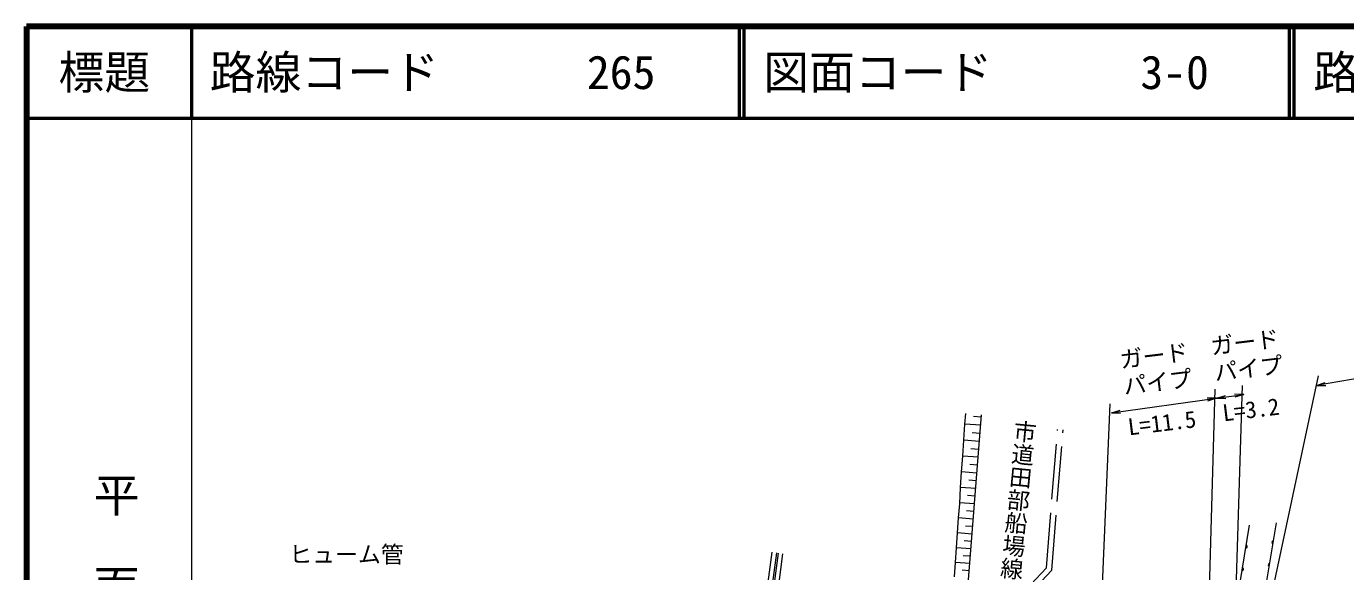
# Model space of a CAD drawing. Units: millimetres, scale not verified. Extents: x 40000 to 680000, y 20000 to 380000.
# Drawn here: x 40000 to 183916, y 320551 to 380000 of the extents above; entities that cross this region are included whole.
import ezdxf
from ezdxf.enums import TextEntityAlignment as Align

# ---------------------------------------------------------------- set-up
doc = ezdxf.new("R2010")
doc.units = ezdxf.units.MM
doc.header["$LTSCALE"] = 1000
doc.linetypes.add('DASHED', pattern=[7.5, 6, -1.5])
for name, color, linetype, lineweight in [('M-BGD', 7, 'Continuous', 13), ('M-STR-HTXT', 7, 'Continuous', 13), ('M-TTL', 2, 'Continuous', 140), ('M-TTL-BAND', 7, 'Continuous', 13), ('M-TTL-LINE', 7, 'Continuous', 50)]:
    doc.layers.add(name, color=color, linetype=linetype, lineweight=lineweight)
doc.layers.add('M-TTL-TXT', color=7, linetype='Continuous')
doc.styles.add('@ＭＳ ゴシック', font='')
doc.styles.add('ＭＳ ゴシック', font='')
doc.styles.get('@ＭＳ ゴシック').set_extended_font_data('@MS Gothic')
doc.styles.get('ＭＳ ゴシック').set_extended_font_data('MS Gothic')

msp = doc.modelspace()

# ---------------------------------------------------------------- linework, layer by layer
at = {"layer": 'M-BGD'}
for p, q in [((141897, 308599), (144194, 337648)), ((142375, 336639), (142481, 337775)), ((144174, 337390), (143305, 337459)), ((142257, 334883), (142375, 336639)), ((144104, 336503), (142375, 336639)), ((144034, 335625), (143175, 335693)), ((142140, 333147), (142257, 334883)), ((143965, 334748), (142257, 334883)), ((143896, 333880), (143048, 333947)), ((142025, 331432), (142140, 333147)), ((143828, 333014), (142140, 333147)), ((141911, 329736), (142025, 331432)), ((143692, 331300), (142025, 331432)), ((143760, 332156), (142921, 332223)), ((141818, 327926), (141911, 329736)), ((143558, 329606), (141911, 329736)), ((143625, 330452), (142797, 330518)), ((143492, 328768), (142673, 328833)), ((141686, 326404), (141818, 327926)), ((143426, 327932), (141798, 328060)), ((143361, 327104), (142551, 327168)), ((141576, 324768), (141686, 326404)), ((143295, 326277), (141686, 326404)), ((143231, 325459), (142431, 325522)), ((168977, 298705), (173433, 325631)), ((171991, 299380), (176377, 325882)), ((141467, 323150), (141576, 324768)), ((143166, 324642), (141576, 324768)), ((143102, 323833), (142312, 323896)), ((116288, 281031), (122061, 322566)), ((116288, 281031), (122061, 322566)), ((116994, 280681), (122534, 322499)), ((141360, 321551), (141467, 323150)), ((143038, 323026), (141467, 323150)), ((141253, 319971), (141360, 321551)), ((142912, 321428), (141360, 321551)), ((142975, 322227), (142194, 322288)), ((142849, 320639), (142078, 320700))]:
    msp.add_line(p, q, dxfattribs=at)
at = {"layer": 'M-BGD', "linetype": 'DASHED'}
for p, q in [((151278, 320977), (152494, 336042)), ((151860, 320721), (153093, 335994)), ((115674, 281695), (121368, 322663)), ((116105, 281166), (121863, 322594)), ((149590, 319152), (151278, 320977)), ((150192, 318920), (151860, 320721))]:
    msp.add_line(p, q, dxfattribs=at)
at = {"layer": 'M-BGD'}
for centre, start, end in [((176021, 323730), 80.60337, 260.60337), ((173042, 323267), 260.60337, 80.60337), ((172634, 320801), 260.60337, 80.60337), ((175613, 321263), 80.60337, 260.60337)]:
    msp.add_arc(centre, 150, start, end, dxfattribs=at)
at = {"layer": 'M-STR-HTXT'}
for p, q in [((248736, 352718), (180744, 340830)), ((172454, 302176), (180970, 341884)), ((180744, 340830), (181700, 341166)), ((168431, 296965), (169696, 340438)), ((169834, 339447), (172800, 339859)), ((169834, 339447), (170801, 339750)), ((171335, 297825), (172662, 340850)), ((172800, 339859), (171786, 339887)), ((172800, 339859), (171832, 339557)), ((180744, 340830), (181757, 340838)), ((156553, 298261), (158220, 338843)), ((158358, 337852), (169834, 339447)), ((169834, 339447), (168820, 339475)), ((169834, 339447), (168866, 339145)), ((169834, 339447), (170847, 339420)), ((158358, 337852), (159326, 338155)), ((158358, 337852), (159371, 337825))]:
    msp.add_line(p, q, dxfattribs=at)
at = {"layer": 'M-TTL'}
for p, q in [((40000, 380000), (40000, 20000)), ((680000, 380000), (40000, 380000))]:
    msp.add_line(p, q, dxfattribs=at)
at = {"layer": 'M-TTL-BAND'}
msp.add_line((58000, 370000), (58000, 20000), dxfattribs=at)
at = {"layer": 'M-TTL-LINE'}
for p, q in [((58000, 380000), (58000, 370000)), ((117750, 380000), (117750, 370000)), ((118250, 380000), (118250, 370000)), ((177750, 380000), (177750, 370000)), ((178250, 380000), (178250, 370000)), ((40000, 370000), (680000, 370000))]:
    msp.add_line(p, q, dxfattribs=at)

# ---------------------------------------------------------------- texts
at = {"layer": 'M-STR-HTXT', "style": 'ＭＳ ゴシック'}
for s, p in [('ガード', (173092, 344110)), ('ガード', (163182, 342636)), ('パイプ', (173498, 341230)), ('パイプ', (163587, 339757)), ('L=3.2', (173761, 336759)), ('L=11.5', (164057, 335305))]:
    msp.add_text(s, height=1833, rotation=6.912, dxfattribs=at).set_placement(p, align=Align.BOTTOM_CENTER)
at = {"layer": 'M-STR-HTXT', "style": '@ＭＳ ゴシック'}
msp.add_text('市道田部船場線', height=1833, rotation=264.475, dxfattribs=at).set_placement((147355, 319633), align=Align.MIDDLE_RIGHT)
at = {"layer": 'M-STR-HTXT', "style": 'ＭＳ ゴシック'}
msp.add_text('ヒューム管', height=1833, dxfattribs=at).set_placement((74922, 320963), align=Align.BOTTOM_CENTER)
at = {"layer": 'M-TTL-BAND', "style": '@ＭＳ ゴシック'}
msp.add_text('平  面  図', height=3666, rotation=270, dxfattribs=at).set_placement((49777, 306475), align=Align.MIDDLE_RIGHT)
at = {"layer": 'M-TTL-TXT', "style": 'ＭＳ ゴシック'}
msp.add_text('標題', height=3666, dxfattribs=at).set_placement((48500, 375000), align=Align.MIDDLE_CENTER)
for s, p in [('路線コード', (60000, 375000)), ('図面コード', (120380, 375000)), ('路 線 名', (180380, 375000)), ('265', (101142, 375000)), ('3-0', (161521, 375000))]:
    msp.add_text(s, height=3666, dxfattribs=at).set_placement(p, align=Align.MIDDLE_LEFT)

doc.saveas('drawing.dxf')
